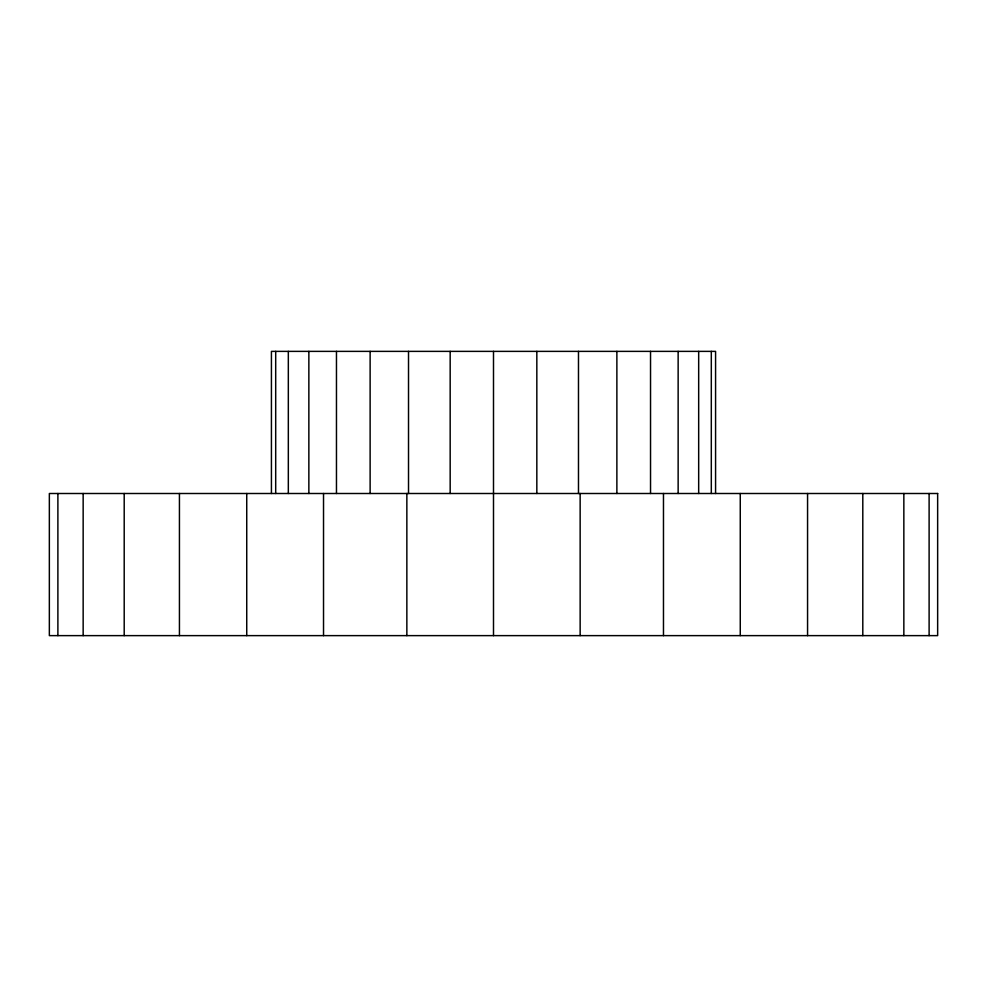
<?xml version="1.0" encoding="UTF-8"?>
<svg xmlns="http://www.w3.org/2000/svg" width="987" height="987" viewBox="0 0 987 987"><rect width="100%" height="100%" fill="white"/><g stroke="black" fill="none" stroke-linecap="round" stroke-linejoin="round"><path stroke-width="1.48" d="M929.112 493.5L929.112 635.628M903.845 493.5L903.845 635.628M862.798 493.5L862.798 635.628M807.563 493.5L807.563 635.628M740.262 493.5L740.262 635.628M715.575 493.5L715.575 351.372L271.425 351.372L271.425 493.5M711.306 351.372L711.306 493.5M698.673 351.372L698.673 493.5M678.143 351.372L678.143 493.5M663.474 493.5L663.474 635.628M650.532 351.372L650.532 493.5M616.875 351.372L616.875 493.5M580.146 493.5L580.146 635.628M578.481 351.372L578.481 493.5M536.829 351.372L536.829 493.5M493.5 351.372L493.5 635.628M450.171 351.372L450.171 493.5M408.519 351.372L408.519 493.5M406.854 493.5L406.854 635.628M370.125 351.372L370.125 493.5M336.468 351.372L336.468 493.5M323.526 493.5L323.526 635.628M308.857 351.372L308.857 493.5M288.327 351.372L288.327 493.5M275.694 351.372L275.694 493.5M246.738 493.5L246.738 635.628M179.437 493.5L179.437 635.628M124.202 493.5L124.202 635.628M83.155 493.5L83.155 635.628M57.888 493.5L57.888 635.628M937.65 493.5L49.35 493.5L49.35 635.628L937.65 635.628L937.65 493.5"/></g></svg>
